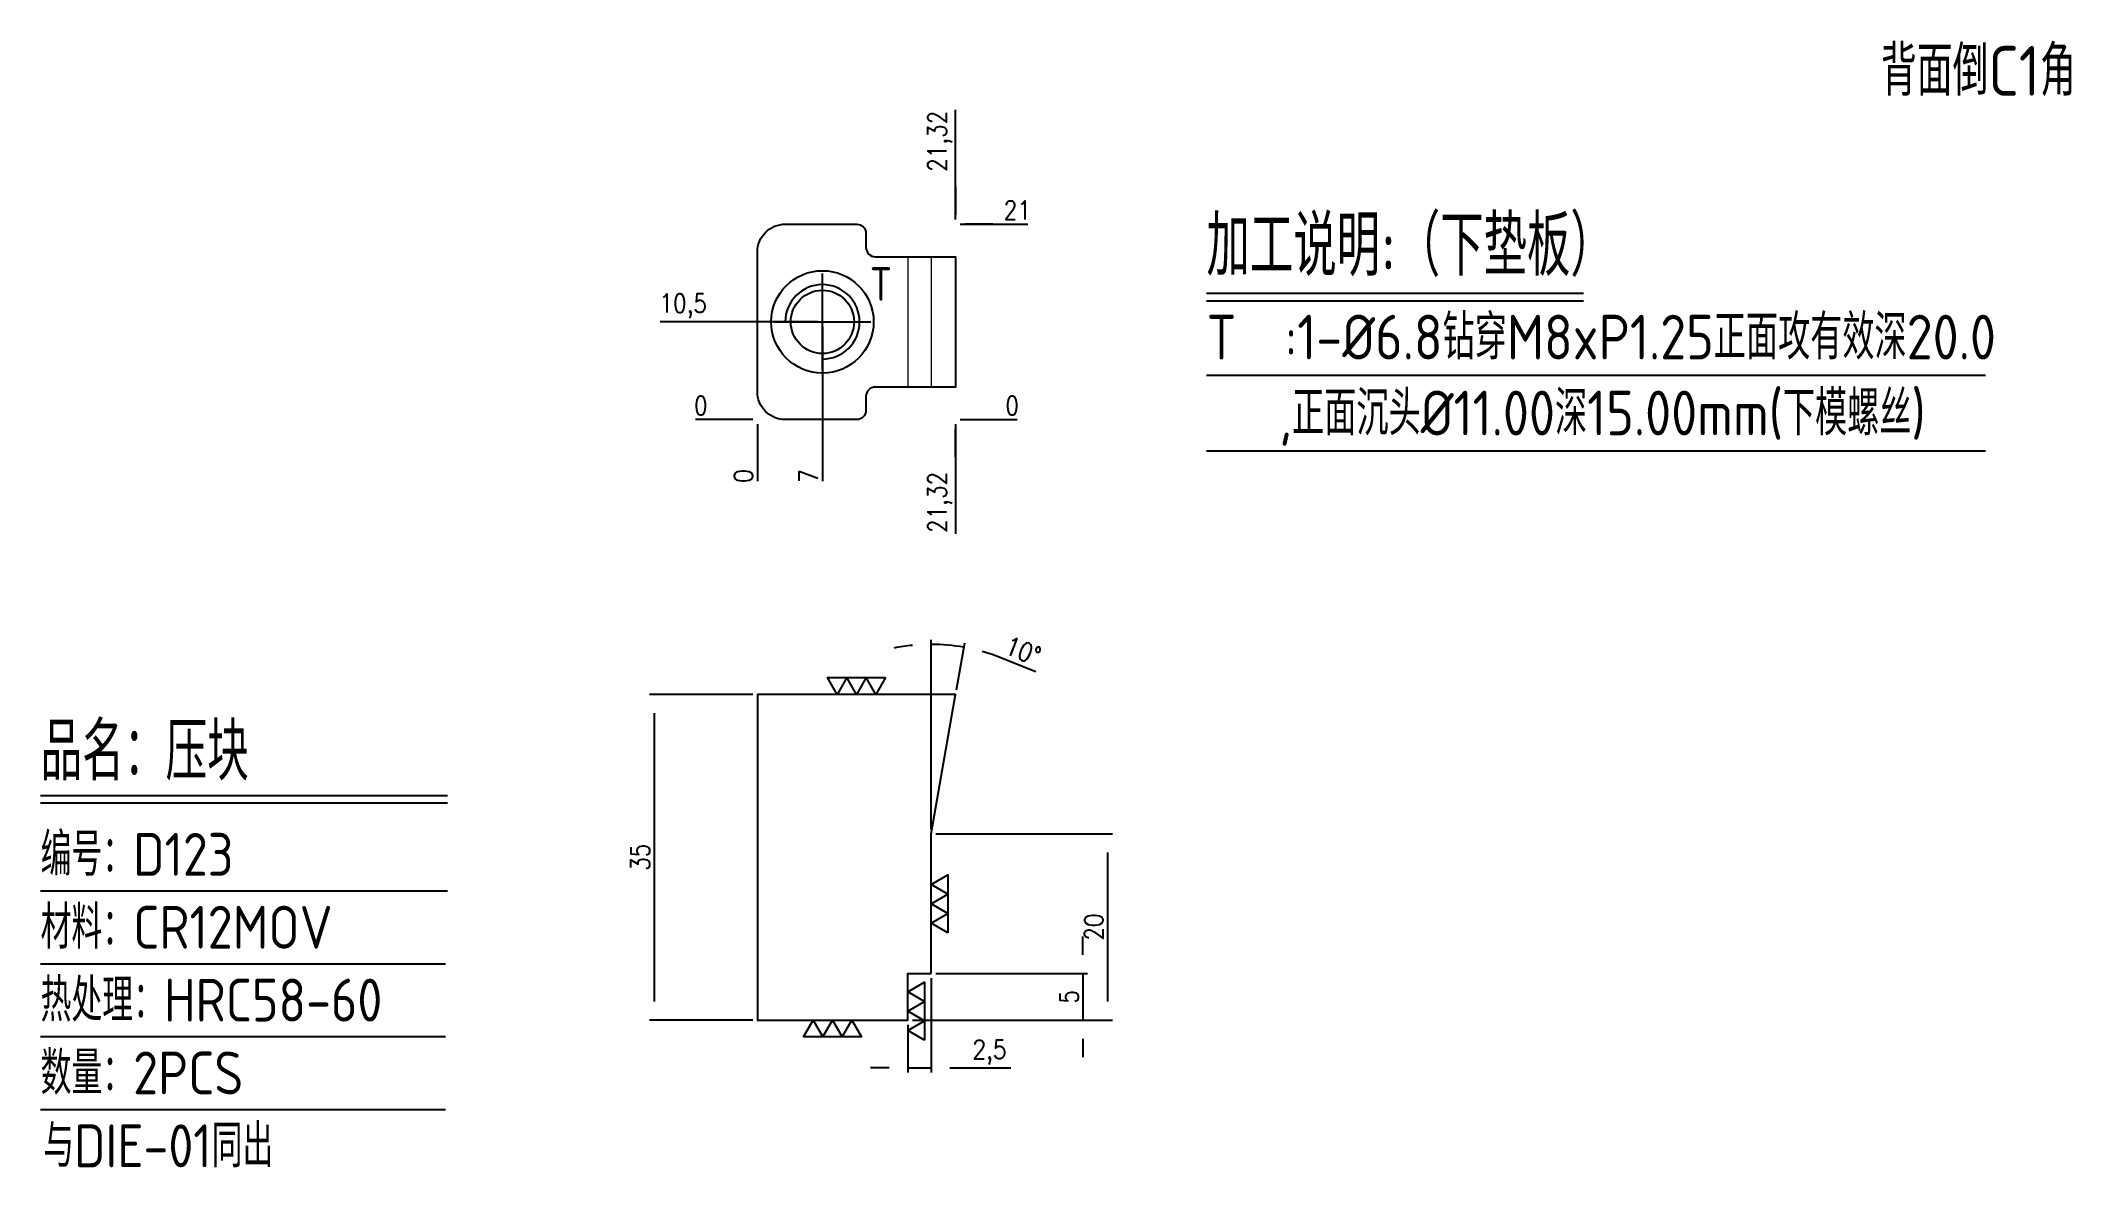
# Model space of a CAD drawing. Header units: millimetres. Extents: x 116210 to 116429, y -5230 to -5109.
import ezdxf
from ezdxf.enums import TextEntityAlignment as Align

# ---------------------------------------------------------------- set-up
doc = ezdxf.new("R2010")
doc.units = ezdxf.units.MM
doc.linetypes.add('CENTER', pattern=[0])
doc.linetypes.add('HIDDEN', pattern=[0])
for name, color, linetype in [('DIM', 4, 'Continuous'), ('LB_P', 2, 'Continuous'), ('TEXT', 4, 'Continuous')]:
    doc.layers.add(name, color=color, linetype=linetype)
doc.styles.add('gbenor', font='gbenor.shx', dxfattribs={"bigfont": 'gbcbig.shx'})
doc.styles.get("Standard").update_dxf_attribs({"font": 'txt.shx', "width": 0.85, "bigfont": 'ctxt.shx'})
doc.dimstyles.new('T-2-WX', dxfattribs={"dimtxt": 2, "dimasz": 2, "dimexe": 0.5, "dimexo": 0.5, "dimgap": 0.5, "dimtad": 1, "dimtxsty": 'Standard', "dimblk": 'OPEN30', "dimcen": 0, "dimazin": 3, "dimtfac": 1, "dimtmove": 0, "dimatfit": 3, "dimldrblk": 'OPEN30', "dimlwd": -1, "dimlwe": -1})

# ---------------------------------------------------------------- blocks, each defined once
blk = doc.blocks.new('*D7579')
at = {"layer": 'Defpoints', "color": 0}
for p in [(116287.46, -5149.77), (116308.78, -5149.77), (116313.78, -5149.77)]:
    blk.add_point(p, dxfattribs=at)
at = {"layer": 'DIM', "color": 0, "linetype": 'Continuous'}
blk.add_line((116309.28, -5149.77), (116315.41, -5149.77), dxfattribs=at)
at = {"layer": 'DIM', "color": 0, "insert": (116314.85, -5148.27), "char_height": 2, "attachment_point": 5}
blk.add_mtext('0', dxfattribs=at)
blk = doc.blocks.new('_Open30')
blk = doc.blocks.new('*D7580')
at = {"layer": 'Defpoints', "color": 0}
for p in [(116308.78, -5128.77), (116313.78, -5128.77), (116287.46, -5149.77)]:
    blk.add_point(p, dxfattribs=at)
at = {"layer": 'DIM', "color": 0, "linetype": 'Continuous'}
for p, q in [((116309.28, -5128.77), (116312.78, -5128.77)), ((116312.78, -5128.77), (116309.78, -5128.77)), ((116309.78, -5128.77), (116316.55, -5128.77))]:
    blk.add_line(p, q, dxfattribs=at)
at = {"layer": 'DIM', "color": 0, "insert": (116315.41, -5127.27), "char_height": 2, "attachment_point": 5}
blk.add_mtext('21', dxfattribs=at)
blk = doc.blocks.new('*D7581')
at = {"layer": 'Defpoints', "color": 0}
for p in [(116282.46, -5149.77), (116287.46, -5149.77), (116287.46, -5149.77)]:
    blk.add_point(p, dxfattribs=at)
at = {"layer": 'DIM', "color": 0, "linetype": 'Continuous'}
blk.add_line((116286.96, -5149.77), (116280.82, -5149.77), dxfattribs=at)
at = {"layer": 'DIM', "color": 0, "insert": (116281.39, -5148.27), "char_height": 2, "attachment_point": 5}
blk.add_mtext('0', dxfattribs=at)
blk = doc.blocks.new('*D7582')
at = {"layer": 'Defpoints', "color": 0}
for p in [(116282.46, -5139.27), (116294.46, -5139.27), (116287.46, -5149.77)]:
    blk.add_point(p, dxfattribs=at)
at = {"layer": 'DIM', "color": 0, "linetype": 'Continuous'}
for p, q in [((116286.46, -5139.27), (116277.02, -5139.27)), ((116290.46, -5139.27), (116286.46, -5139.27)), ((116293.96, -5139.27), (116290.46, -5139.27))]:
    blk.add_line(p, q, dxfattribs=at)
at = {"layer": 'DIM', "color": 0, "insert": (116279.49, -5137.58), "char_height": 2, "attachment_point": 5}
blk.add_mtext('10,5', dxfattribs=at)
blk = doc.blocks.new('*D7583')
at = {"layer": 'Defpoints', "color": 0}
for p in [(116287.46, -5149.77), (116308.78, -5149.77), (116308.78, -5154.77)]:
    blk.add_point(p, dxfattribs=at)
at = {"layer": 'DIM', "color": 0, "linetype": 'Continuous'}
for p, q in [((116308.78, -5150.27), (116308.78, -5153.77)), ((116308.78, -5153.77), (116308.78, -5150.77)), ((116308.78, -5150.77), (116308.78, -5162.07))]:
    blk.add_line(p, q, dxfattribs=at)
at = {"layer": 'DIM', "color": 0, "insert": (116307.09, -5158.67), "char_height": 2, "attachment_point": 5, "rotation": 90}
blk.add_mtext('21,32', dxfattribs=at)
blk = doc.blocks.new('*D7584')
at = {"layer": 'Defpoints', "color": 0}
for p in [(116294.46, -5139.27), (116287.46, -5149.77), (116294.46, -5154.77)]:
    blk.add_point(p, dxfattribs=at)
at = {"layer": 'DIM', "color": 0, "linetype": 'Continuous'}
for p, q in [((116294.46, -5139.77), (116294.46, -5146.77)), ((116294.46, -5146.77), (116294.46, -5150.77)), ((116294.46, -5150.77), (116294.46, -5156.41))]:
    blk.add_line(p, q, dxfattribs=at)
at = {"layer": 'DIM', "color": 0, "insert": (116292.96, -5155.84), "char_height": 2, "attachment_point": 5, "rotation": 90}
blk.add_mtext('7', dxfattribs=at)
blk = doc.blocks.new('*D7585')
at = {"layer": 'Defpoints', "color": 0}
for p in [(116287.46, -5149.77), (116287.46, -5149.77), (116287.46, -5154.77)]:
    blk.add_point(p, dxfattribs=at)
at = {"layer": 'DIM', "color": 0, "linetype": 'Continuous'}
blk.add_line((116287.46, -5150.27), (116287.46, -5156.41), dxfattribs=at)
at = {"layer": 'DIM', "color": 0, "insert": (116285.96, -5155.84), "char_height": 2, "attachment_point": 5, "rotation": 90}
blk.add_mtext('0', dxfattribs=at)
blk = doc.blocks.new('*D7586')
at = {"layer": 'Defpoints', "color": 0}
for p in [(116308.78, -5123.77), (116308.78, -5128.77), (116287.46, -5149.77)]:
    blk.add_point(p, dxfattribs=at)
at = {"layer": 'DIM', "color": 0, "linetype": 'Continuous'}
for p, q in [((116308.78, -5127.77), (116308.78, -5116.47)), ((116308.78, -5128.27), (116308.78, -5124.77)), ((116308.78, -5124.77), (116308.78, -5127.77))]:
    blk.add_line(p, q, dxfattribs=at)
at = {"layer": 'DIM', "color": 0, "insert": (116307.09, -5119.87), "char_height": 2, "attachment_point": 5, "rotation": 90}
blk.add_mtext('21,32', dxfattribs=at)
blk = doc.blocks.new('*D7587')
at = {"layer": 'Defpoints', "color": 0}
for p in [(116287.46, -5179.31), (116276.37, -5214.31), (116287.46, -5214.31)]:
    blk.add_point(p, dxfattribs=at)
at = {"layer": 'DIM', "color": 0, "linetype": 'Continuous'}
for p, q in [((116286.96, -5179.31), (116275.87, -5179.31)), ((116276.37, -5181.31), (116276.37, -5212.31)), ((116286.96, -5214.31), (116275.87, -5214.31))]:
    blk.add_line(p, q, dxfattribs=at)
at = {"layer": 'DIM', "color": 0, "insert": (116274.87, -5196.81), "char_height": 2, "attachment_point": 5, "rotation": 90}
blk.add_mtext('35', dxfattribs=at)
blk = doc.blocks.new('*D7588')
at = {"layer": 'Defpoints', "color": 0}
for p in [(116306.14, -5209.31), (116303.64, -5214.31), (116306.14, -5219.45)]:
    blk.add_point(p, dxfattribs=at)
at = {"layer": 'DIM', "color": 0}
for p, q in [((116306.14, -5209.81), (116306.14, -5219.95)), ((116303.64, -5214.81), (116303.64, -5219.95)), ((116301.64, -5219.45), (116299.64, -5219.45)), ((116303.64, -5219.45), (116306.14, -5219.45)), ((116308.14, -5219.45), (116314.7, -5219.45))]:
    blk.add_line(p, q, dxfattribs=at)
at = {"layer": 'DIM', "color": 0, "insert": (116312.42, -5217.76), "char_height": 2, "attachment_point": 5}
blk.add_mtext('2,5', dxfattribs=at)
blk = doc.blocks.new('*D7589')
at = {"layer": 'Defpoints', "color": 0}
for p in [(116306.16, -5209.31), (116303.64, -5214.31), (116322.47, -5214.31)]:
    blk.add_point(p, dxfattribs=at)
at = {"layer": 'DIM', "color": 0}
for p, q in [((116322.47, -5207.31), (116322.47, -5205.31)), ((116306.66, -5209.31), (116322.97, -5209.31)), ((116322.47, -5209.31), (116322.47, -5214.31)), ((116304.14, -5214.31), (116322.97, -5214.31)), ((116322.47, -5216.31), (116322.47, -5218.31))]:
    blk.add_line(p, q, dxfattribs=at)
at = {"layer": 'DIM', "color": 0, "insert": (116320.97, -5211.81), "char_height": 2, "attachment_point": 5, "rotation": 90}
blk.add_mtext('5', dxfattribs=at)
blk = doc.blocks.new('*D7590')
at = {"layer": 'Defpoints', "color": 0}
for p in [(116306.14, -5194.31), (116325.14, -5194.31), (116303.64, -5214.31)]:
    blk.add_point(p, dxfattribs=at)
at = {"layer": 'DIM', "color": 0}
for p, q in [((116306.64, -5194.31), (116325.64, -5194.31)), ((116325.14, -5212.31), (116325.14, -5196.31)), ((116304.14, -5214.31), (116325.64, -5214.31))]:
    blk.add_line(p, q, dxfattribs=at)
at = {"layer": 'DIM', "color": 0, "insert": (116323.64, -5204.31), "char_height": 2, "attachment_point": 5, "rotation": 90}
blk.add_mtext('20', dxfattribs=at)
blk = doc.blocks.new('*D7591')
at = {"layer": 'Defpoints', "color": 0}
for p in [(116307.32, -5173.97), (116308.78, -5179.31), (116306.14, -5194.31), (116306.14, -5194.31), (116306.14, -5209.31)]:
    blk.add_point(p, dxfattribs=at)
at = {"layer": 'DIM', "color": 0}
for p, q in [((116306.14, -5193.81), (116306.14, -5173.44)), ((116308.87, -5178.81), (116309.76, -5173.75)), ((116313.52, -5175.32), (116317.4, -5176.83))]:
    blk.add_line(p, q, dxfattribs=at)
for start, end in [(95.6278, 101.2555), (80, 90), (68.7445, 74.3722)]:
    blk.add_arc((116306.14, -5194.31), 20.37, start, end, dxfattribs=at)
at = {"layer": 'DIM', "color": 0, "insert": (116316.02, -5174.63), "char_height": 2, "attachment_point": 5, "rotation": 338.7445}
blk.add_mtext('10%%d', dxfattribs=at)

msp = doc.modelspace()

# ---------------------------------------------------------------- linework, layer by layer
at = {"layer": 'DIM', "color": 4, "linetype": 'Continuous', "lineweight": 25}
for p, q in [((116210.394, -5190.167), (116254.131, -5190.167)), ((116210.394, -5190.973), (116254.131, -5190.973)), ((116210.394, -5200.416), (116254.131, -5200.416)), ((116210.394, -5208.246), (116253.941, -5208.246)), ((116210.394, -5216.076), (116253.941, -5216.076)), ((116210.394, -5223.907), (116253.941, -5223.907))]:
    msp.add_line(p, q, dxfattribs=at)
at = {"layer": 'LB_P', "linetype": 'HIDDEN', "lineweight": 15}
for p, q in [((116303.637, -5132.273), (116303.637, -5146.273)), ((116306.137, -5132.273), (116306.137, -5146.273))]:
    msp.add_line(p, q, dxfattribs=at)
at = {"layer": 'LB_P', "color": 4, "linetype": 'CENTER', "ltscale": 0.007}
for p, q in [((116294.457, -5144.473), (116294.457, -5134.073)), ((116289.257, -5139.273), (116299.657, -5139.273))]:
    msp.add_line(p, q, dxfattribs=at)
at = {"layer": 'LB_P', "linetype": 'Continuous'}
msp.add_lwpolyline([(116287.458, -5131.773, -0.4142136), (116290.458, -5128.773), (116298.137, -5128.773, -0.4142136), (116299.137, -5129.773), (116299.137, -5131.273, 0.4142136), (116300.137, -5132.273), (116308.781, -5132.273), (116308.781, -5146.273), (116300.137, -5146.273, 0.4142136), (116299.137, -5147.273), (116299.137, -5148.773, -0.4142136), (116298.137, -5149.773), (116290.458, -5149.773, -0.4142136), (116287.458, -5146.773)], format="xyb", close=True, dxfattribs=at)
at = {"layer": 'LB_P', "color": 4}
for points in [[(116301.237, -5177.506), (116300.198, -5179.306), (116299.159, -5177.506), (116298.12, -5179.306), (116297.08, -5177.506), (116296.041, -5179.306), (116295.002, -5177.506), (116301.237, -5177.506)], [(116307.937, -5204.924), (116306.137, -5203.885), (116307.937, -5202.845), (116306.137, -5201.806), (116307.937, -5200.767), (116306.137, -5199.728), (116307.937, -5198.688), (116307.937, -5204.924)], [(116305.437, -5216.46), (116303.637, -5215.42), (116305.437, -5214.381), (116303.637, -5213.342), (116305.437, -5212.303), (116303.637, -5211.264), (116305.437, -5210.224), (116305.437, -5216.46)], [(116292.429, -5216.106), (116293.469, -5214.306), (116294.508, -5216.106), (116295.547, -5214.306), (116296.586, -5216.106), (116297.626, -5214.306), (116298.665, -5216.106), (116292.429, -5216.106)]]:
    msp.add_lwpolyline(points, close=True, dxfattribs=at)
at = {"layer": 'LB_P', "linetype": 'Continuous'}
msp.add_lwpolyline([(116306.137, -5209.306), (116306.137, -5194.306), (116308.781, -5179.306), (116287.458, -5179.306), (116287.458, -5214.306), (116303.637, -5214.306), (116303.637, -5209.306), (116306.157, -5209.306)], dxfattribs=at)
at = {"layer": 'LB_P'}
for radius in [5.5, 3.4]:
    msp.add_circle((116294.457, -5139.273), radius, dxfattribs=at)
msp.add_arc((116294.457, -5139.273), 4, 270, 180, dxfattribs=at)
at = {"layer": 'TEXT', "color": 3}
for p, q in [((116335.752, -5136.181), (116376.303, -5136.181)), ((116335.752, -5137.021), (116376.303, -5137.021)), ((116335.752, -5144.989), (116419.499, -5144.989)), ((116335.752, -5153.149), (116419.499, -5153.149))]:
    msp.add_line(p, q, dxfattribs=at)

# ---------------------------------------------------------------- texts
at = {"layer": 'DIM', "color": 3, "linetype": 'Continuous', "lineweight": 25, "style": 'gbenor'}
for s, height, p in [('品名：压块', 6.2182, (116210.394, -5188.555)), ('编号：D123', 4.6061, (116210.394, -5198.803)), ('材料：CR12MOV', 4.6061, (116210.394, -5206.634)), ('热处理：HRC58-60', 4.60608, (116210.394, -5214.464)), ('数量：2PCS', 4.6061, (116210.394, -5222.294)), ('与DIE-01同出', 4.6061, (116210.674, -5230.125))]:
    msp.add_text(s, height=height, dxfattribs=at).set_placement(p)
at = {"layer": 'TEXT', "color": 4, "lineweight": 18, "style": 'gbenor'}
msp.add_text('背面倒C1角', height=5.348, dxfattribs=at).set_placement((116408.271, -5114.974))
at = {"layer": 'TEXT', "color": 4, "style": 'gbenor'}
for s, height, p in [('加工说明:（下垫板）', 6.48, (116335.752, -5134.333)), ('T  :1-%%C6.8钻穿M8xP1.25正面攻有效深20.0', 4.8, (116335.752, -5143.309)), ('   ,正面沉头%%C11.00深15.00mm(下模螺丝)', 4.8, (116335.752, -5151.469))]:
    msp.add_text(s, height=height, dxfattribs=at).set_placement(p)
msp.add_text('T', height=3.6, dxfattribs=at).set_placement((116300.747, -5135.204), align=Align.MIDDLE_CENTER)

# ---------------------------------------------------------------- dimensions: what is measured, and where the dimension line sits
at = {"layer": 'DIM', "linetype": 'Continuous'}
for feature_location, offset, dtype, origin, picture, middle in [((116308.781, -5128.773), (0, 5), 1, (116287.458, -5149.773), '*D7586', (116307.091, -5119.873)), ((116308.781, -5128.773), (5, 0), 0, (116287.458, -5149.773), '*D7580', (116315.415, -5127.273)), ((116294.457, -5139.273), (-11.999, 0), 0, (116287.458, -5149.773), '*D7582', (116279.489, -5137.582)), ((116294.457, -5139.273), (0, -15.5), 1, (116287.458, -5149.773), '*D7584', (116292.957, -5155.84)), ((116287.457736026, -5149.772892397), (-5, 0), 0, (116287.457736026, -5149.772892397), '*D7581', (116281.391069359, -5148.272892397)), ((116308.781409055, -5149.772892397), (5, 0), 0, (116287.457736026, -5149.772892397), '*D7579', (116314.848075722, -5148.272892397)), ((116287.457736026, -5149.772892397), (0, -5), 1, (116287.457736026, -5149.772892397), '*D7585', (116285.957736026, -5155.839559064)), ((116308.781, -5149.773), (0, -5), 1, (116287.458, -5149.773), '*D7583', (116307.091, -5158.673))]:
    dim = msp.add_ordinate_dim(feature_location=feature_location, offset=offset, dtype=dtype, origin=origin, dimstyle='T-2-WX', dxfattribs=at)
    dim.commit()
    dim.dimension.update_dxf_attribs({"geometry": picture, "text_midpoint": middle})
at = {"layer": 'DIM', "color": 4}
dim = msp.add_angular_dim_2l(base=(116307.321, -5173.971), line1=((116306.137, -5194.306), (116308.781, -5179.306)), line2=((116306.137, -5209.306), (116306.137, -5194.306)), dimstyle='T-2-WX', dxfattribs=at)
dim.commit()
dim.dimension.update_dxf_attribs({"geometry": '*D7591', "text_midpoint": (116316.019, -5174.633)})
at = {"layer": 'DIM', "linetype": 'Continuous'}
dim = msp.add_linear_dim(base=(116276.37, -5214.306), p1=(116287.458, -5179.306), p2=(116287.458, -5214.306), angle=90, dimstyle='T-2-WX', dxfattribs=at)
dim.commit()
dim.dimension.update_dxf_attribs({"geometry": '*D7587', "text_midpoint": (116274.87, -5196.806)})
at = {"layer": 'DIM', "color": 4}
for base, p1, p2, picture, middle in [((116325.138, -5194.306), (116303.637, -5214.306), (116306.137, -5194.306), '*D7590', (116323.638, -5204.306)), ((116322.472, -5214.306), (116306.157, -5209.306), (116303.637, -5214.306), '*D7589', (116320.972, -5211.806))]:
    dim = msp.add_linear_dim(base=base, p1=p1, p2=p2, angle=90, dimstyle='T-2-WX', dxfattribs=at)
    dim.commit()
    dim.dimension.update_dxf_attribs({"geometry": picture, "text_midpoint": middle})
dim = msp.add_linear_dim(base=(116306.137, -5219.453), p1=(116303.637, -5214.306), p2=(116306.137, -5209.306), dimstyle='T-2-WX', dxfattribs=at)
dim.commit()
dim.dimension.update_dxf_attribs({"geometry": '*D7588', "text_midpoint": (116312.417, -5217.763)})

doc.saveas('drawing.dxf')
